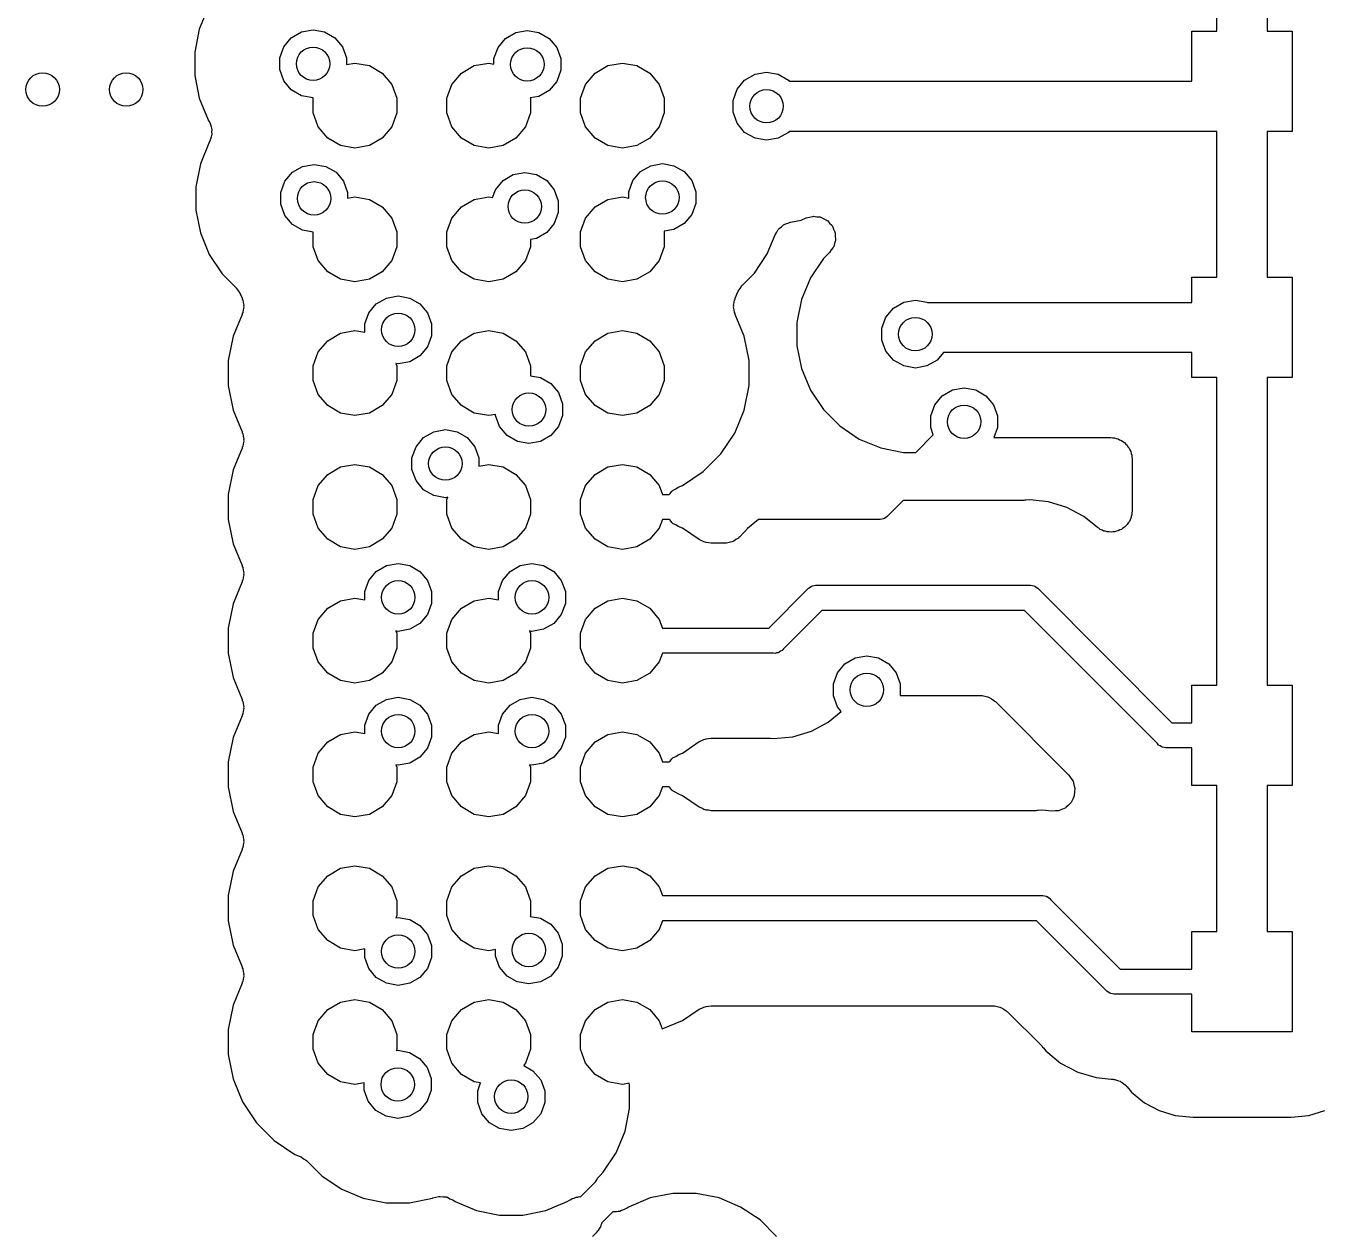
# Model space of a CAD drawing. Extents: x 552.7 to 632.3, y 410.9 to 459.8.
# Drawn here: x 572.91 to 580.66, y 426.18 to 433.4 of the extents above; entities that cross this region are included whole.
import ezdxf

# ---------------------------------------------------------------- set-up
doc = ezdxf.new("R2010")
doc.units = 0
doc.header["$MEASUREMENT"] = 0
doc.layers.add('BLACK', color=7, linetype='CONTINUOUS')

msp = doc.modelspace()

# ---------------------------------------------------------------- linework, layer by layer
at = {"layer": 'BLACK', "linetype": 'CONTINUOUS'}
for p, q in [((580.034, 433.37), (580.034, 433.989)), ((580.334, 433.989), (580.334, 433.37)), ((574.003, 433.515), (573.947, 433.381)), ((573.947, 433.381), (573.92, 433.244)), ((574.558, 433.365), (574.628, 433.377)), ((574.628, 433.377), (574.697, 433.365)), ((575.84, 433.361), (575.909, 433.373)), ((575.909, 433.373), (575.979, 433.361)), ((579.884, 433.07), (579.884, 433.37)), ((579.884, 433.37), (580.034, 433.37)), ((580.334, 433.37), (580.484, 433.37)), ((580.484, 433.37), (580.484, 432.77)), ((574.452, 433.276), (574.497, 433.33)), ((574.497, 433.33), (574.558, 433.365)), ((574.697, 433.365), (574.758, 433.33)), ((574.758, 433.33), (574.804, 433.276)), ((575.734, 433.271), (575.779, 433.325)), ((575.779, 433.325), (575.84, 433.361)), ((575.979, 433.361), (576.04, 433.325)), ((576.04, 433.325), (576.085, 433.271)), ((573.92, 433.244), (573.92, 433.104)), ((574.428, 433.209), (574.452, 433.276)), ((574.804, 433.276), (574.828, 433.209)), ((575.709, 433.205), (575.734, 433.271)), ((576.085, 433.271), (576.109, 433.205)), ((574.428, 433.139), (574.428, 433.209)), ((574.452, 433.073), (574.428, 433.139)), ((574.828, 433.209), (574.828, 433.169)), ((574.828, 433.169), (574.878, 433.178)), ((574.878, 433.178), (574.965, 433.163)), ((574.965, 433.163), (575.041, 433.118)), ((575.515, 433.118), (575.591, 433.163)), ((575.591, 433.163), (575.678, 433.178)), ((575.678, 433.178), (575.709, 433.172)), ((575.709, 433.172), (575.709, 433.205)), ((576.109, 433.135), (576.085, 433.068)), ((576.109, 433.205), (576.109, 433.135)), ((576.315, 433.118), (576.391, 433.163)), ((576.391, 433.163), (576.478, 433.178)), ((576.478, 433.178), (576.565, 433.163)), ((576.565, 433.163), (576.641, 433.118)), ((573.92, 433.104), (573.947, 432.968)), ((574.497, 433.019), (574.452, 433.073)), ((575.041, 433.118), (575.098, 433.051)), ((575.458, 433.051), (575.515, 433.118)), ((576.085, 433.068), (576.04, 433.014)), ((576.258, 433.051), (576.315, 433.118)), ((576.641, 433.118), (576.698, 433.051)), ((577.164, 433.022), (577.209, 433.076)), ((577.209, 433.076), (577.271, 433.111)), ((577.271, 433.111), (577.34, 433.123)), ((577.34, 433.123), (577.409, 433.111)), ((577.409, 433.111), (577.471, 433.076)), ((577.471, 433.076), (577.475, 433.07)), ((577.475, 433.07), (579.884, 433.07)), ((574.558, 432.983), (574.497, 433.019)), ((574.628, 432.971), (574.558, 432.983)), ((575.098, 433.051), (575.128, 432.968)), ((575.428, 432.968), (575.458, 433.051)), ((576.04, 433.014), (575.979, 432.979)), ((576.228, 432.968), (576.258, 433.051)), ((576.698, 433.051), (576.728, 432.968)), ((577.14, 432.955), (577.164, 433.022)), ((573.947, 432.968), (574, 432.839)), ((574.628, 432.968), (574.629, 432.971)), ((574.629, 432.971), (574.628, 432.971)), ((574.628, 432.88), (574.628, 432.968)), ((575.128, 432.968), (575.128, 432.88)), ((575.428, 432.88), (575.428, 432.968)), ((575.979, 432.979), (575.927, 432.97)), ((575.927, 432.97), (575.928, 432.968)), ((575.928, 432.968), (575.928, 432.88)), ((576.228, 432.88), (576.228, 432.968)), ((576.728, 432.968), (576.728, 432.88)), ((577.14, 432.885), (577.14, 432.955)), ((574, 432.839), (574.001, 432.837)), ((574.001, 432.837), (574.005, 432.83)), ((574.005, 432.83), (574.01, 432.823)), ((574.658, 432.797), (574.628, 432.88)), ((575.128, 432.88), (575.098, 432.797)), ((575.458, 432.797), (575.428, 432.88)), ((575.928, 432.88), (575.898, 432.797)), ((576.258, 432.797), (576.228, 432.88)), ((576.728, 432.88), (576.698, 432.797)), ((577.164, 432.818), (577.14, 432.885)), ((574.01, 432.823), (574.014, 432.81)), ((574.014, 432.81), (574.019, 432.797)), ((574.019, 432.797), (574.02, 432.789)), ((574.02, 432.789), (574.022, 432.781)), ((574.022, 432.753), (574.02, 432.745)), ((574.022, 432.781), (574.021, 432.767)), ((574.021, 432.767), (574.022, 432.753)), ((574.715, 432.73), (574.658, 432.797)), ((575.098, 432.797), (575.041, 432.73)), ((575.515, 432.73), (575.458, 432.797)), ((575.898, 432.797), (575.841, 432.73)), ((576.315, 432.73), (576.258, 432.797)), ((576.698, 432.797), (576.641, 432.73)), ((577.209, 432.764), (577.164, 432.818)), ((577.271, 432.729), (577.209, 432.764)), ((577.471, 432.764), (577.409, 432.729)), ((577.475, 432.77), (577.471, 432.764)), ((580.028, 432.77), (577.475, 432.77)), ((580.034, 432.769), (580.028, 432.77)), ((580.034, 431.897), (580.034, 432.769)), ((580.484, 432.77), (580.334, 432.77)), ((580.334, 432.77), (580.334, 431.897)), ((574.009, 432.71), (573.954, 432.575)), ((574.01, 432.711), (574.009, 432.71)), ((574.012, 432.716), (574.01, 432.713)), ((574.01, 432.713), (574.01, 432.711)), ((574.013, 432.722), (574.012, 432.716)), ((574.014, 432.724), (574.013, 432.722)), ((574.019, 432.737), (574.014, 432.724)), ((574.02, 432.745), (574.019, 432.737)), ((574.791, 432.685), (574.715, 432.73)), ((574.878, 432.67), (574.791, 432.685)), ((574.965, 432.685), (574.878, 432.67)), ((575.041, 432.73), (574.965, 432.685)), ((575.591, 432.685), (575.515, 432.73)), ((575.678, 432.67), (575.591, 432.685)), ((575.765, 432.685), (575.678, 432.67)), ((575.841, 432.73), (575.765, 432.685)), ((576.391, 432.685), (576.315, 432.73)), ((576.478, 432.67), (576.391, 432.685)), ((576.565, 432.685), (576.478, 432.67)), ((576.641, 432.73), (576.565, 432.685)), ((577.34, 432.717), (577.271, 432.729)), ((577.409, 432.729), (577.34, 432.717)), ((573.954, 432.575), (573.926, 432.439)), ((574.458, 432.471), (574.504, 432.525)), ((574.504, 432.525), (574.565, 432.56)), ((574.565, 432.56), (574.634, 432.572)), ((574.634, 432.572), (574.704, 432.56)), ((574.704, 432.56), (574.765, 432.525)), ((574.765, 432.525), (574.81, 432.471)), ((575.825, 432.511), (575.894, 432.523)), ((575.894, 432.523), (575.964, 432.511)), ((576.541, 432.475), (576.586, 432.529)), ((576.586, 432.529), (576.647, 432.564)), ((576.647, 432.564), (576.717, 432.577)), ((576.717, 432.577), (576.786, 432.564)), ((576.786, 432.564), (576.847, 432.529)), ((576.847, 432.529), (576.893, 432.475)), ((573.926, 432.439), (573.926, 432.299)), ((574.434, 432.404), (574.458, 432.471)), ((574.81, 432.471), (574.834, 432.404)), ((575.718, 432.421), (575.764, 432.475)), ((575.764, 432.475), (575.825, 432.511)), ((575.964, 432.511), (576.025, 432.475)), ((576.025, 432.475), (576.07, 432.421)), ((576.517, 432.409), (576.541, 432.475)), ((576.893, 432.475), (576.917, 432.409)), ((574.434, 432.334), (574.434, 432.404)), ((574.834, 432.404), (574.834, 432.37)), ((574.834, 432.37), (574.878, 432.378)), ((574.878, 432.378), (574.965, 432.363)), ((574.965, 432.363), (575.041, 432.318)), ((575.515, 432.318), (575.591, 432.363)), ((575.591, 432.363), (575.678, 432.378)), ((575.678, 432.378), (575.701, 432.374)), ((575.701, 432.374), (575.718, 432.421)), ((576.07, 432.421), (576.094, 432.355)), ((576.315, 432.318), (576.391, 432.363)), ((576.391, 432.363), (576.478, 432.378)), ((576.478, 432.378), (576.517, 432.371)), ((576.517, 432.371), (576.517, 432.409)), ((576.917, 432.409), (576.917, 432.338)), ((573.926, 432.299), (573.954, 432.162)), ((574.458, 432.267), (574.434, 432.334)), ((575.041, 432.318), (575.098, 432.251)), ((575.458, 432.251), (575.515, 432.318)), ((576.094, 432.285), (576.07, 432.218)), ((576.094, 432.355), (576.094, 432.285)), ((576.258, 432.251), (576.315, 432.318)), ((576.917, 432.338), (576.893, 432.272)), ((574.504, 432.213), (574.458, 432.267)), ((574.565, 432.178), (574.504, 432.213)), ((575.098, 432.251), (575.128, 432.168)), ((575.428, 432.168), (575.458, 432.251)), ((576.07, 432.218), (576.025, 432.164)), ((576.228, 432.168), (576.258, 432.251)), ((576.847, 432.218), (576.786, 432.183)), ((576.893, 432.272), (576.847, 432.218)), ((577.429, 432.199), (577.442, 432.211)), ((577.442, 432.211), (577.446, 432.212)), ((577.446, 432.212), (577.45, 432.215)), ((577.45, 432.215), (577.467, 432.22)), ((577.467, 432.22), (577.483, 432.227)), ((577.483, 432.227), (577.547, 432.239)), ((577.547, 432.239), (577.578, 432.252)), ((577.578, 432.252), (577.597, 432.256)), ((577.597, 432.256), (577.615, 432.261)), ((577.615, 432.261), (577.618, 432.261)), ((577.618, 432.261), (577.621, 432.262)), ((577.621, 432.262), (577.64, 432.259)), ((577.64, 432.259), (577.659, 432.258)), ((577.659, 432.258), (577.662, 432.256)), ((577.662, 432.256), (577.665, 432.256)), ((577.665, 432.256), (577.682, 432.247)), ((577.682, 432.247), (577.699, 432.239)), ((577.699, 432.239), (577.701, 432.237)), ((577.701, 432.237), (577.704, 432.236)), ((577.704, 432.236), (577.717, 432.221)), ((577.717, 432.221), (577.731, 432.208)), ((577.731, 432.208), (577.732, 432.205)), ((573.954, 432.162), (574.007, 432.034)), ((574.628, 432.167), (574.565, 432.178)), ((574.628, 432.08), (574.628, 432.167)), ((575.128, 432.168), (575.128, 432.08)), ((575.428, 432.08), (575.428, 432.168)), ((575.964, 432.129), (575.928, 432.123)), ((576.025, 432.164), (575.964, 432.129)), ((576.228, 432.08), (576.228, 432.168)), ((576.786, 432.183), (576.727, 432.172)), ((576.727, 432.172), (576.728, 432.168)), ((576.728, 432.168), (576.728, 432.08)), ((577.344, 432.038), (577.391, 432.151)), ((577.391, 432.151), (577.401, 432.166)), ((577.401, 432.166), (577.409, 432.182)), ((577.409, 432.182), (577.412, 432.184)), ((577.412, 432.184), (577.415, 432.188)), ((577.415, 432.188), (577.429, 432.199)), ((577.732, 432.205), (577.734, 432.203)), ((577.734, 432.203), (577.741, 432.185)), ((577.741, 432.185), (577.749, 432.168)), ((577.749, 432.168), (577.749, 432.165)), ((577.749, 432.165), (577.751, 432.162)), ((577.751, 432.162), (577.751, 432.143)), ((577.751, 432.143), (577.753, 432.124)), ((574.658, 431.997), (574.628, 432.08)), ((575.128, 432.08), (575.098, 431.997)), ((575.458, 431.997), (575.428, 432.08)), ((575.928, 432.08), (575.898, 431.997)), ((575.928, 432.123), (575.928, 432.08)), ((576.258, 431.997), (576.228, 432.08)), ((576.728, 432.08), (576.698, 431.997)), ((577.727, 432.061), (577.716, 432.045)), ((577.739, 432.076), (577.727, 432.061)), ((577.74, 432.079), (577.739, 432.076)), ((577.742, 432.081), (577.74, 432.079)), ((577.747, 432.1), (577.742, 432.081)), ((577.752, 432.118), (577.747, 432.1)), ((577.753, 432.124), (577.752, 432.121)), ((577.752, 432.121), (577.752, 432.118)), ((574.007, 432.034), (574.084, 431.918)), ((574.715, 431.93), (574.658, 431.997)), ((575.098, 431.997), (575.041, 431.93)), ((575.515, 431.93), (575.458, 431.997)), ((575.898, 431.997), (575.841, 431.93)), ((576.315, 431.93), (576.258, 431.997)), ((576.698, 431.997), (576.641, 431.93)), ((577.267, 431.922), (577.344, 432.038)), ((577.68, 432.009), (577.603, 431.893)), ((577.716, 432.045), (577.68, 432.009)), ((574.084, 431.918), (574.167, 431.835)), ((574.791, 431.885), (574.715, 431.93)), ((575.041, 431.93), (574.965, 431.885)), ((575.591, 431.885), (575.515, 431.93)), ((575.841, 431.93), (575.765, 431.885)), ((576.391, 431.885), (576.315, 431.93)), ((576.641, 431.93), (576.565, 431.885)), ((577.196, 431.851), (577.267, 431.922)), ((579.884, 431.747), (579.884, 431.897)), ((579.884, 431.897), (580.034, 431.897)), ((580.334, 431.897), (580.484, 431.897)), ((580.484, 431.897), (580.484, 431.297)), ((574.167, 431.835), (574.168, 431.833)), ((574.168, 431.833), (574.17, 431.831)), ((574.17, 431.831), (574.181, 431.815)), ((574.878, 431.87), (574.791, 431.885)), ((574.965, 431.885), (574.878, 431.87)), ((575.678, 431.87), (575.591, 431.885)), ((575.765, 431.885), (575.678, 431.87)), ((576.478, 431.87), (576.391, 431.885)), ((576.565, 431.885), (576.478, 431.87)), ((577.171, 431.815), (577.182, 431.831)), ((577.182, 431.831), (577.192, 431.847)), ((577.192, 431.847), (577.194, 431.849)), ((577.194, 431.849), (577.196, 431.851)), ((577.603, 431.893), (577.549, 431.764)), ((574.181, 431.815), (574.192, 431.799)), ((574.192, 431.799), (574.193, 431.797)), ((574.193, 431.797), (574.194, 431.794)), ((574.194, 431.794), (574.203, 431.773)), ((574.203, 431.773), (574.204, 431.767)), ((574.204, 431.767), (574.207, 431.762)), ((574.207, 431.762), (574.209, 431.746)), ((574.209, 431.746), (574.213, 431.73)), ((575.006, 431.738), (575.067, 431.773)), ((575.067, 431.773), (575.137, 431.786)), ((575.137, 431.786), (575.206, 431.773)), ((575.206, 431.773), (575.267, 431.738)), ((577.143, 431.73), (577.147, 431.746)), ((577.147, 431.746), (577.149, 431.762)), ((577.149, 431.762), (577.152, 431.767)), ((577.152, 431.767), (577.153, 431.773)), ((577.153, 431.773), (577.169, 431.81)), ((577.169, 431.81), (577.17, 431.813)), ((577.17, 431.813), (577.171, 431.815)), ((577.549, 431.764), (577.522, 431.627)), ((578.099, 431.713), (578.161, 431.748)), ((578.161, 431.748), (578.23, 431.761)), ((578.23, 431.761), (578.299, 431.748)), ((578.299, 431.748), (578.302, 431.747)), ((578.302, 431.747), (579.884, 431.747)), ((574.203, 431.675), (574.149, 431.545)), ((574.204, 431.681), (574.203, 431.675)), ((574.207, 431.686), (574.204, 431.681)), ((574.209, 431.702), (574.207, 431.686)), ((574.213, 431.718), (574.209, 431.702)), ((574.213, 431.73), (574.212, 431.724)), ((574.212, 431.724), (574.213, 431.718)), ((574.937, 431.618), (574.961, 431.684)), ((574.961, 431.684), (575.006, 431.738)), ((575.267, 431.738), (575.312, 431.684)), ((575.312, 431.684), (575.337, 431.618)), ((577.144, 431.724), (577.143, 431.73)), ((577.143, 431.718), (577.144, 431.724)), ((577.147, 431.702), (577.143, 431.718)), ((577.149, 431.686), (577.147, 431.702)), ((577.152, 431.681), (577.149, 431.686)), ((577.153, 431.675), (577.152, 431.681)), ((577.207, 431.545), (577.153, 431.675)), ((578.054, 431.659), (578.099, 431.713)), ((574.937, 431.568), (574.937, 431.618)), ((575.337, 431.618), (575.337, 431.547)), ((577.522, 431.627), (577.522, 431.488)), ((578.03, 431.593), (578.054, 431.659)), ((578.03, 431.522), (578.03, 431.593)), ((574.149, 431.545), (574.12, 431.399)), ((574.658, 431.451), (574.715, 431.518)), ((574.715, 431.518), (574.791, 431.563)), ((574.791, 431.563), (574.878, 431.578)), ((574.878, 431.578), (574.937, 431.568)), ((575.337, 431.547), (575.312, 431.481)), ((575.458, 431.451), (575.515, 431.518)), ((575.515, 431.518), (575.591, 431.563)), ((575.591, 431.563), (575.678, 431.578)), ((575.678, 431.578), (575.765, 431.563)), ((575.765, 431.563), (575.841, 431.518)), ((575.841, 431.518), (575.898, 431.451)), ((576.258, 431.451), (576.315, 431.518)), ((576.315, 431.518), (576.391, 431.563)), ((576.391, 431.563), (576.478, 431.578)), ((576.478, 431.578), (576.565, 431.563)), ((576.565, 431.563), (576.641, 431.518)), ((576.641, 431.518), (576.698, 431.451)), ((577.236, 431.399), (577.207, 431.545)), ((578.054, 431.456), (578.03, 431.522)), ((574.628, 431.368), (574.658, 431.451)), ((575.312, 431.481), (575.267, 431.427)), ((575.428, 431.368), (575.458, 431.451)), ((575.898, 431.451), (575.928, 431.368)), ((576.228, 431.368), (576.258, 431.451)), ((576.698, 431.451), (576.728, 431.368)), ((577.522, 431.488), (577.549, 431.351)), ((578.099, 431.402), (578.054, 431.456)), ((578.398, 431.447), (578.361, 431.402)), ((579.884, 431.447), (578.398, 431.447)), ((579.884, 431.297), (579.884, 431.447)), ((574.12, 431.399), (574.12, 431.249)), ((574.628, 431.28), (574.628, 431.368)), ((575.137, 431.379), (575.123, 431.382)), ((575.123, 431.382), (575.128, 431.368)), ((575.128, 431.368), (575.128, 431.28)), ((575.206, 431.392), (575.137, 431.379)), ((575.267, 431.427), (575.206, 431.392)), ((575.428, 431.28), (575.428, 431.368)), ((575.928, 431.368), (575.928, 431.307)), ((576.228, 431.28), (576.228, 431.368)), ((576.728, 431.368), (576.728, 431.28)), ((577.236, 431.249), (577.236, 431.399)), ((578.161, 431.367), (578.099, 431.402)), ((578.23, 431.354), (578.161, 431.367)), ((578.299, 431.367), (578.23, 431.354)), ((578.361, 431.402), (578.299, 431.367)), ((574.658, 431.197), (574.628, 431.28)), ((575.128, 431.28), (575.098, 431.197)), ((575.458, 431.197), (575.428, 431.28)), ((575.928, 431.307), (575.988, 431.297)), ((575.988, 431.297), (576.05, 431.262)), ((576.258, 431.197), (576.228, 431.28)), ((576.728, 431.28), (576.698, 431.197)), ((577.549, 431.351), (577.603, 431.222)), ((580.034, 431.297), (579.884, 431.297)), ((580.034, 429.458), (580.034, 431.297)), ((580.484, 431.297), (580.334, 431.297)), ((580.334, 431.297), (580.334, 429.458)), ((574.12, 431.249), (574.149, 431.103)), ((576.05, 431.262), (576.095, 431.208)), ((576.095, 431.208), (576.119, 431.141)), ((577.207, 431.103), (577.236, 431.249)), ((577.603, 431.222), (577.68, 431.106)), ((578.391, 431.189), (578.452, 431.224)), ((578.452, 431.224), (578.522, 431.236)), ((578.522, 431.236), (578.591, 431.224)), ((578.591, 431.224), (578.652, 431.189)), ((574.715, 431.13), (574.658, 431.197)), ((574.791, 431.085), (574.715, 431.13)), ((575.041, 431.13), (574.965, 431.085)), ((575.098, 431.197), (575.041, 431.13)), ((575.515, 431.13), (575.458, 431.197)), ((575.591, 431.085), (575.515, 431.13)), ((576.119, 431.141), (576.119, 431.071)), ((576.315, 431.13), (576.258, 431.197)), ((576.391, 431.085), (576.315, 431.13)), ((576.641, 431.13), (576.565, 431.085)), ((576.698, 431.197), (576.641, 431.13)), ((578.322, 431.068), (578.346, 431.135)), ((578.346, 431.135), (578.391, 431.189)), ((578.652, 431.189), (578.698, 431.135)), ((578.698, 431.135), (578.722, 431.068)), ((574.149, 431.103), (574.203, 430.973)), ((574.878, 431.07), (574.791, 431.085)), ((574.965, 431.085), (574.878, 431.07)), ((575.678, 431.07), (575.591, 431.085)), ((575.719, 431.077), (575.678, 431.07)), ((575.719, 431.071), (575.719, 431.077)), ((575.743, 431.004), (575.719, 431.071)), ((576.119, 431.071), (576.095, 431.004)), ((576.478, 431.07), (576.391, 431.085)), ((576.565, 431.085), (576.478, 431.07)), ((577.15, 430.965), (577.207, 431.103)), ((577.68, 431.106), (577.779, 431.008)), ((578.322, 430.998), (578.322, 431.068)), ((578.722, 431.068), (578.722, 430.998)), ((574.203, 430.973), (574.204, 430.967)), ((574.204, 430.967), (574.207, 430.962)), ((575.289, 430.938), (575.35, 430.973)), ((575.35, 430.973), (575.419, 430.986)), ((575.419, 430.986), (575.489, 430.973)), ((575.489, 430.973), (575.55, 430.938)), ((575.788, 430.95), (575.743, 431.004)), ((576.095, 431.004), (576.05, 430.95)), ((577.779, 431.008), (577.895, 430.93)), ((578.337, 430.955), (578.322, 430.998)), ((578.722, 430.998), (578.7, 430.939)), ((574.207, 430.962), (574.209, 430.946)), ((574.209, 430.902), (574.207, 430.886)), ((574.209, 430.946), (574.213, 430.93)), ((574.213, 430.918), (574.209, 430.902)), ((574.213, 430.93), (574.212, 430.924)), ((574.212, 430.924), (574.213, 430.918)), ((575.244, 430.884), (575.289, 430.938)), ((575.55, 430.938), (575.595, 430.884)), ((575.85, 430.915), (575.788, 430.95)), ((575.919, 430.903), (575.85, 430.915)), ((575.988, 430.915), (575.919, 430.903)), ((576.05, 430.95), (575.988, 430.915)), ((577.067, 430.841), (577.15, 430.965)), ((577.895, 430.93), (578.023, 430.877)), ((578.232, 430.849), (578.337, 430.955)), ((578.7, 430.939), (579.399, 430.939)), ((579.399, 430.939), (579.41, 430.937)), ((579.41, 430.937), (579.421, 430.937)), ((579.421, 430.937), (579.432, 430.933)), ((579.432, 430.933), (579.443, 430.931)), ((579.443, 430.931), (579.452, 430.926)), ((579.452, 430.926), (579.463, 430.922)), ((579.463, 430.922), (579.471, 430.915)), ((579.471, 430.915), (579.481, 430.909)), ((579.481, 430.909), (579.488, 430.901)), ((579.488, 430.901), (579.497, 430.893)), ((579.497, 430.893), (579.502, 430.884)), ((574.203, 430.875), (574.149, 430.745)), ((574.204, 430.881), (574.203, 430.875)), ((574.207, 430.886), (574.204, 430.881)), ((575.219, 430.818), (575.244, 430.884)), ((575.219, 430.747), (575.219, 430.818)), ((575.595, 430.884), (575.619, 430.818)), ((575.619, 430.818), (575.619, 430.768)), ((576.961, 430.735), (577.067, 430.841)), ((578.023, 430.877), (578.16, 430.849)), ((578.16, 430.849), (578.232, 430.849)), ((579.502, 430.884), (579.509, 430.875)), ((579.509, 430.875), (579.513, 430.865)), ((579.513, 430.865), (579.519, 430.855)), ((579.519, 430.855), (579.521, 430.844)), ((579.521, 430.844), (579.525, 430.834)), ((579.525, 430.834), (579.525, 430.823)), ((579.525, 430.823), (579.526, 430.812)), ((579.526, 430.812), (579.526, 430.499)), ((574.149, 430.745), (574.12, 430.599)), ((574.715, 430.718), (574.791, 430.763)), ((574.791, 430.763), (574.878, 430.778)), ((574.878, 430.778), (574.965, 430.763)), ((574.965, 430.763), (575.041, 430.718)), ((575.244, 430.681), (575.219, 430.747)), ((575.619, 430.768), (575.678, 430.778)), ((575.678, 430.778), (575.765, 430.763)), ((575.765, 430.763), (575.841, 430.718)), ((576.315, 430.718), (576.391, 430.763)), ((576.391, 430.763), (576.478, 430.778)), ((576.478, 430.778), (576.565, 430.763)), ((576.565, 430.763), (576.641, 430.718)), ((576.837, 430.652), (576.961, 430.735)), ((574.658, 430.651), (574.715, 430.718)), ((575.041, 430.718), (575.098, 430.651)), ((575.289, 430.627), (575.244, 430.681)), ((575.841, 430.718), (575.898, 430.651)), ((576.258, 430.651), (576.315, 430.718)), ((576.641, 430.718), (576.698, 430.651)), ((574.12, 430.599), (574.12, 430.449)), ((574.628, 430.568), (574.658, 430.651)), ((575.098, 430.651), (575.128, 430.568)), ((575.35, 430.592), (575.289, 430.627)), ((575.419, 430.579), (575.35, 430.592)), ((575.433, 430.582), (575.419, 430.579)), ((575.428, 430.568), (575.433, 430.582)), ((575.898, 430.651), (575.928, 430.568)), ((576.228, 430.568), (576.258, 430.651)), ((576.698, 430.651), (576.717, 430.599)), ((576.717, 430.599), (576.758, 430.599)), ((576.758, 430.599), (576.763, 430.604)), ((576.763, 430.604), (576.773, 430.618)), ((576.773, 430.618), (576.778, 430.621)), ((576.778, 430.621), (576.782, 430.625)), ((576.782, 430.625), (576.797, 430.632)), ((576.797, 430.632), (576.811, 430.641)), ((576.811, 430.641), (576.837, 430.652)), ((574.628, 430.48), (574.628, 430.568)), ((575.128, 430.568), (575.128, 430.48)), ((575.428, 430.48), (575.428, 430.568)), ((575.928, 430.568), (575.928, 430.48)), ((576.228, 430.48), (576.228, 430.568)), ((578.158, 430.563), (578.068, 430.473)), ((578.878, 430.563), (578.158, 430.563)), ((578.884, 430.564), (578.878, 430.563)), ((578.89, 430.564), (578.884, 430.564)), ((578.913, 430.566), (578.89, 430.564)), ((578.935, 430.564), (578.913, 430.566)), ((579.027, 430.555), (578.935, 430.564)), ((578.935, 430.564), (578.935, 430.564)), ((579.137, 430.521), (579.027, 430.555)), ((579.238, 430.467), (579.137, 430.521)), ((574.12, 430.449), (574.149, 430.303)), ((574.658, 430.397), (574.628, 430.48)), ((575.128, 430.48), (575.098, 430.397)), ((575.458, 430.397), (575.428, 430.48)), ((575.928, 430.48), (575.898, 430.397)), ((576.258, 430.397), (576.228, 430.48)), ((576.717, 430.449), (576.698, 430.397)), ((576.758, 430.449), (576.717, 430.449)), ((576.763, 430.444), (576.758, 430.449)), ((576.773, 430.43), (576.763, 430.444)), ((576.778, 430.427), (576.773, 430.43)), ((576.782, 430.423), (576.778, 430.427)), ((577.292, 430.449), (577.226, 430.394)), ((578.009, 430.449), (577.292, 430.449)), ((578.019, 430.448), (578.009, 430.449)), ((578.029, 430.451), (578.019, 430.448)), ((578.039, 430.452), (578.029, 430.451)), ((578.041, 430.454), (578.039, 430.452)), ((578.045, 430.455), (578.041, 430.454)), ((578.053, 430.461), (578.045, 430.455)), ((578.061, 430.466), (578.053, 430.461)), ((578.068, 430.473), (578.061, 430.466)), ((579.319, 430.401), (579.238, 430.467)), ((579.503, 430.428), (579.497, 430.418)), ((579.51, 430.437), (579.503, 430.428)), ((579.514, 430.447), (579.51, 430.437)), ((579.519, 430.456), (579.514, 430.447)), ((579.521, 430.467), (579.519, 430.456)), ((579.525, 430.478), (579.521, 430.467)), ((579.526, 430.499), (579.525, 430.489)), ((579.525, 430.489), (579.525, 430.478)), ((574.715, 430.33), (574.658, 430.397)), ((575.098, 430.397), (575.041, 430.33)), ((575.515, 430.33), (575.458, 430.397)), ((575.898, 430.397), (575.841, 430.33)), ((576.315, 430.33), (576.258, 430.397)), ((576.698, 430.397), (576.641, 430.33)), ((576.797, 430.416), (576.782, 430.423)), ((576.811, 430.407), (576.797, 430.416)), ((576.837, 430.396), (576.811, 430.407)), ((576.938, 430.328), (576.837, 430.396)), ((577.203, 430.368), (577.18, 430.344)), ((577.207, 430.373), (577.203, 430.368)), ((577.211, 430.377), (577.207, 430.373)), ((577.226, 430.394), (577.211, 430.377)), ((579.328, 430.396), (579.319, 430.401)), ((579.336, 430.389), (579.328, 430.396)), ((579.347, 430.385), (579.336, 430.389)), ((579.357, 430.379), (579.347, 430.385)), ((579.368, 430.378), (579.357, 430.379)), ((579.377, 430.374), (579.368, 430.378)), ((579.389, 430.374), (579.377, 430.374)), ((579.401, 430.372), (579.389, 430.374)), ((579.411, 430.374), (579.401, 430.372)), ((579.421, 430.374), (579.411, 430.374)), ((579.433, 430.378), (579.421, 430.374)), ((579.444, 430.38), (579.433, 430.378)), ((579.453, 430.386), (579.444, 430.38)), ((579.463, 430.389), (579.453, 430.386)), ((579.472, 430.397), (579.463, 430.389)), ((579.482, 430.403), (579.472, 430.397)), ((579.489, 430.411), (579.482, 430.403)), ((579.497, 430.418), (579.489, 430.411)), ((574.149, 430.303), (574.203, 430.173)), ((574.791, 430.285), (574.715, 430.33)), ((574.878, 430.27), (574.791, 430.285)), ((574.965, 430.285), (574.878, 430.27)), ((575.041, 430.33), (574.965, 430.285)), ((575.591, 430.285), (575.515, 430.33)), ((575.678, 430.27), (575.591, 430.285)), ((575.765, 430.285), (575.678, 430.27)), ((575.841, 430.33), (575.765, 430.285)), ((576.391, 430.285), (576.315, 430.33)), ((576.478, 430.27), (576.391, 430.285)), ((576.565, 430.285), (576.478, 430.27)), ((576.641, 430.33), (576.565, 430.285)), ((576.952, 430.322), (576.938, 430.328)), ((576.965, 430.315), (576.952, 430.322)), ((576.972, 430.313), (576.965, 430.315)), ((576.978, 430.311), (576.972, 430.313)), ((576.993, 430.31), (576.978, 430.311)), ((577.008, 430.307), (576.993, 430.31)), ((577.09, 430.307), (577.008, 430.307)), ((577.095, 430.308), (577.09, 430.307)), ((577.101, 430.307), (577.095, 430.308)), ((577.117, 430.312), (577.101, 430.307)), ((577.133, 430.315), (577.117, 430.312)), ((577.138, 430.317), (577.133, 430.315)), ((577.144, 430.319), (577.138, 430.317)), ((577.157, 430.328), (577.144, 430.319)), ((577.172, 430.337), (577.157, 430.328)), ((577.175, 430.341), (577.172, 430.337)), ((577.18, 430.344), (577.175, 430.341)), ((574.203, 430.173), (574.204, 430.167)), ((574.204, 430.167), (574.207, 430.162)), ((574.207, 430.162), (574.209, 430.146)), ((574.209, 430.146), (574.213, 430.13)), ((574.213, 430.118), (574.209, 430.102)), ((574.213, 430.13), (574.212, 430.124)), ((574.212, 430.124), (574.213, 430.118)), ((574.961, 430.084), (575.006, 430.138)), ((575.006, 430.138), (575.067, 430.173)), ((575.067, 430.173), (575.137, 430.186)), ((575.137, 430.186), (575.206, 430.173)), ((575.206, 430.173), (575.267, 430.138)), ((575.267, 430.138), (575.312, 430.084)), ((575.761, 430.084), (575.806, 430.138)), ((575.806, 430.138), (575.867, 430.173)), ((575.867, 430.173), (575.937, 430.186)), ((575.937, 430.186), (576.006, 430.173)), ((576.006, 430.173), (576.067, 430.138)), ((576.067, 430.138), (576.112, 430.084)), ((574.203, 430.075), (574.149, 429.945)), ((574.204, 430.081), (574.203, 430.075)), ((574.207, 430.086), (574.204, 430.081)), ((574.209, 430.102), (574.207, 430.086)), ((574.937, 430.018), (574.961, 430.084)), ((575.312, 430.084), (575.337, 430.018)), ((575.737, 430.018), (575.761, 430.084)), ((576.112, 430.084), (576.137, 430.018)), ((577.585, 430.031), (577.591, 430.038)), ((577.591, 430.038), (577.6, 430.043)), ((577.6, 430.043), (577.608, 430.049)), ((577.608, 430.049), (577.611, 430.05)), ((577.611, 430.05), (577.614, 430.052)), ((577.614, 430.052), (577.624, 430.053)), ((577.624, 430.053), (577.633, 430.056)), ((577.633, 430.056), (577.643, 430.055)), ((577.643, 430.055), (578.91, 430.055)), ((578.91, 430.055), (578.919, 430.056)), ((578.919, 430.056), (578.929, 430.053)), ((578.929, 430.053), (578.939, 430.052)), ((578.939, 430.052), (578.942, 430.05)), ((578.942, 430.05), (578.945, 430.049)), ((578.945, 430.049), (578.953, 430.043)), ((578.953, 430.043), (578.962, 430.038)), ((578.962, 430.038), (578.968, 430.031)), ((574.715, 429.918), (574.791, 429.963)), ((574.791, 429.963), (574.878, 429.978)), ((574.878, 429.978), (574.937, 429.968)), ((574.937, 429.968), (574.937, 430.018)), ((575.337, 430.018), (575.337, 429.947)), ((575.515, 429.918), (575.591, 429.963)), ((575.591, 429.963), (575.678, 429.978)), ((575.678, 429.978), (575.737, 429.968)), ((575.737, 429.968), (575.737, 430.018)), ((576.137, 430.018), (576.137, 429.947)), ((576.315, 429.918), (576.391, 429.963)), ((576.391, 429.963), (576.478, 429.978)), ((576.478, 429.978), (576.565, 429.963)), ((576.565, 429.963), (576.641, 429.918)), ((577.353, 429.799), (577.585, 430.031)), ((578.968, 430.031), (579.765, 429.233)), ((574.149, 429.945), (574.12, 429.799)), ((574.658, 429.851), (574.715, 429.918)), ((575.337, 429.947), (575.312, 429.881)), ((575.458, 429.851), (575.515, 429.918)), ((576.137, 429.947), (576.112, 429.881)), ((576.258, 429.851), (576.315, 429.918)), ((576.641, 429.918), (576.698, 429.851)), ((577.671, 429.905), (577.439, 429.673)), ((578.882, 429.905), (577.671, 429.905)), ((579.679, 429.108), (578.882, 429.905)), ((574.628, 429.768), (574.658, 429.851)), ((575.267, 429.827), (575.206, 429.792)), ((575.312, 429.881), (575.267, 429.827)), ((575.428, 429.768), (575.458, 429.851)), ((576.067, 429.827), (576.006, 429.792)), ((576.112, 429.881), (576.067, 429.827)), ((576.228, 429.768), (576.258, 429.851)), ((576.698, 429.851), (576.717, 429.799)), ((574.12, 429.799), (574.12, 429.649)), ((574.628, 429.68), (574.628, 429.768)), ((575.137, 429.779), (575.123, 429.782)), ((575.123, 429.782), (575.128, 429.768)), ((575.128, 429.768), (575.128, 429.68)), ((575.206, 429.792), (575.137, 429.779)), ((575.428, 429.68), (575.428, 429.768)), ((575.937, 429.779), (575.923, 429.782)), ((575.923, 429.782), (575.928, 429.768)), ((575.928, 429.768), (575.928, 429.68)), ((576.006, 429.792), (575.937, 429.779)), ((576.228, 429.68), (576.228, 429.768)), ((576.717, 429.799), (577.353, 429.799)), ((574.12, 429.649), (574.149, 429.503)), ((574.658, 429.597), (574.628, 429.68)), ((575.128, 429.68), (575.098, 429.597)), ((575.458, 429.597), (575.428, 429.68)), ((575.928, 429.68), (575.898, 429.597)), ((576.258, 429.597), (576.228, 429.68)), ((576.717, 429.649), (576.698, 429.597)), ((577.381, 429.649), (576.717, 429.649)), ((577.391, 429.648), (577.381, 429.649)), ((577.4, 429.651), (577.391, 429.648)), ((577.41, 429.652), (577.4, 429.651)), ((577.413, 429.654), (577.41, 429.652)), ((577.416, 429.655), (577.413, 429.654)), ((577.424, 429.661), (577.416, 429.655)), ((577.433, 429.666), (577.424, 429.661)), ((577.439, 429.673), (577.433, 429.666)), ((574.715, 429.53), (574.658, 429.597)), ((575.098, 429.597), (575.041, 429.53)), ((575.515, 429.53), (575.458, 429.597)), ((575.898, 429.597), (575.841, 429.53)), ((576.315, 429.53), (576.258, 429.597)), ((576.698, 429.597), (576.641, 429.53)), ((577.764, 429.532), (577.809, 429.586)), ((577.809, 429.586), (577.871, 429.621)), ((577.871, 429.621), (577.94, 429.633)), ((577.94, 429.633), (578.009, 429.621)), ((578.009, 429.621), (578.071, 429.586)), ((578.071, 429.586), (578.116, 429.532)), ((574.149, 429.503), (574.203, 429.373)), ((574.791, 429.485), (574.715, 429.53)), ((575.041, 429.53), (574.965, 429.485)), ((575.591, 429.485), (575.515, 429.53)), ((575.841, 429.53), (575.765, 429.485)), ((576.391, 429.485), (576.315, 429.53)), ((576.641, 429.53), (576.565, 429.485)), ((577.74, 429.465), (577.764, 429.532)), ((578.116, 429.532), (578.14, 429.465)), ((574.878, 429.47), (574.791, 429.485)), ((574.965, 429.485), (574.878, 429.47)), ((575.678, 429.47), (575.591, 429.485)), ((575.765, 429.485), (575.678, 429.47)), ((576.478, 429.47), (576.391, 429.485)), ((576.565, 429.485), (576.478, 429.47)), ((577.74, 429.395), (577.74, 429.465)), ((578.14, 429.465), (578.14, 429.397)), ((579.884, 429.233), (579.884, 429.458)), ((579.884, 429.458), (580.034, 429.458)), ((580.334, 429.458), (580.484, 429.458)), ((580.484, 429.458), (580.484, 428.858)), ((574.203, 429.373), (574.204, 429.367)), ((574.204, 429.367), (574.207, 429.362)), ((574.207, 429.362), (574.209, 429.346)), ((574.209, 429.346), (574.213, 429.33)), ((575.006, 429.338), (575.067, 429.373)), ((575.067, 429.373), (575.137, 429.386)), ((575.137, 429.386), (575.206, 429.373)), ((575.206, 429.373), (575.267, 429.338)), ((575.806, 429.338), (575.867, 429.373)), ((575.867, 429.373), (575.937, 429.386)), ((575.937, 429.386), (576.006, 429.373)), ((576.006, 429.373), (576.067, 429.338)), ((577.764, 429.328), (577.74, 429.395)), ((578.14, 429.397), (578.619, 429.397)), ((578.619, 429.397), (578.624, 429.396)), ((578.624, 429.396), (578.63, 429.397)), ((578.63, 429.397), (578.646, 429.392)), ((578.646, 429.392), (578.662, 429.389)), ((578.662, 429.389), (578.667, 429.387)), ((578.667, 429.387), (578.672, 429.385)), ((578.672, 429.385), (578.686, 429.376)), ((578.686, 429.376), (578.7, 429.367)), ((578.7, 429.367), (578.704, 429.363)), ((578.704, 429.363), (578.709, 429.36)), ((578.709, 429.36), (579.148, 428.92)), ((574.203, 429.275), (574.149, 429.145)), ((574.204, 429.281), (574.203, 429.275)), ((574.207, 429.286), (574.204, 429.281)), ((574.209, 429.302), (574.207, 429.286)), ((574.213, 429.318), (574.209, 429.302)), ((574.213, 429.33), (574.212, 429.324)), ((574.212, 429.324), (574.213, 429.318)), ((574.937, 429.218), (574.961, 429.284)), ((574.961, 429.284), (575.006, 429.338)), ((575.267, 429.338), (575.312, 429.284)), ((575.312, 429.284), (575.337, 429.218)), ((575.737, 429.218), (575.761, 429.284)), ((575.761, 429.284), (575.806, 429.338)), ((576.067, 429.338), (576.112, 429.284)), ((576.112, 429.284), (576.137, 429.218)), ((577.709, 429.237), (577.787, 429.301)), ((577.787, 429.301), (577.764, 429.328)), ((574.937, 429.168), (574.937, 429.218)), ((575.337, 429.218), (575.337, 429.147)), ((575.737, 429.168), (575.737, 429.218)), ((576.137, 429.218), (576.137, 429.147)), ((577.608, 429.183), (577.709, 429.237)), ((579.765, 429.233), (579.884, 429.233)), ((574.149, 429.145), (574.12, 428.999)), ((574.658, 429.051), (574.715, 429.118)), ((574.715, 429.118), (574.791, 429.163)), ((574.791, 429.163), (574.878, 429.178)), ((574.878, 429.178), (574.937, 429.168)), ((575.337, 429.147), (575.312, 429.081)), ((575.458, 429.051), (575.515, 429.118)), ((575.515, 429.118), (575.591, 429.163)), ((575.591, 429.163), (575.678, 429.178)), ((575.678, 429.178), (575.737, 429.168)), ((576.137, 429.147), (576.112, 429.081)), ((576.258, 429.051), (576.315, 429.118)), ((576.315, 429.118), (576.391, 429.163)), ((576.391, 429.163), (576.478, 429.178)), ((576.478, 429.178), (576.565, 429.163)), ((576.565, 429.163), (576.641, 429.118)), ((576.641, 429.118), (576.698, 429.051)), ((576.837, 429.052), (576.938, 429.12)), ((576.938, 429.12), (576.952, 429.126)), ((576.952, 429.126), (576.965, 429.133)), ((576.965, 429.133), (576.972, 429.135)), ((576.972, 429.135), (576.978, 429.137)), ((576.978, 429.137), (576.993, 429.138)), ((576.993, 429.138), (577.008, 429.141)), ((577.008, 429.141), (577.349, 429.141)), ((577.349, 429.141), (577.355, 429.14)), ((577.355, 429.14), (577.362, 429.14)), ((577.362, 429.14), (577.384, 429.138)), ((577.384, 429.138), (577.406, 429.14)), ((577.406, 429.14), (577.498, 429.149)), ((577.406, 429.14), (577.406, 429.14)), ((577.498, 429.149), (577.608, 429.183)), ((579.685, 429.1), (579.679, 429.108)), ((574.628, 428.968), (574.658, 429.051)), ((575.312, 429.081), (575.267, 429.027)), ((575.428, 428.968), (575.458, 429.051)), ((576.112, 429.081), (576.067, 429.027)), ((576.228, 428.968), (576.258, 429.051)), ((576.698, 429.051), (576.717, 428.999)), ((576.782, 429.025), (576.797, 429.032)), ((576.797, 429.032), (576.811, 429.041)), ((576.811, 429.041), (576.837, 429.052)), ((579.694, 429.095), (579.685, 429.1)), ((579.702, 429.089), (579.694, 429.095)), ((579.705, 429.089), (579.702, 429.089)), ((579.708, 429.087), (579.705, 429.089)), ((579.718, 429.085), (579.708, 429.087)), ((579.728, 429.083), (579.718, 429.085)), ((579.738, 429.083), (579.728, 429.083)), ((579.884, 429.083), (579.738, 429.083)), ((579.884, 428.858), (579.884, 429.083)), ((574.12, 428.999), (574.12, 428.849)), ((574.628, 428.88), (574.628, 428.968)), ((575.137, 428.979), (575.123, 428.982)), ((575.123, 428.982), (575.128, 428.968)), ((575.128, 428.968), (575.128, 428.88)), ((575.206, 428.992), (575.137, 428.979)), ((575.267, 429.027), (575.206, 428.992)), ((575.428, 428.88), (575.428, 428.968)), ((575.937, 428.979), (575.923, 428.982)), ((575.923, 428.982), (575.928, 428.968)), ((575.928, 428.968), (575.928, 428.88)), ((576.006, 428.992), (575.937, 428.979)), ((576.067, 429.027), (576.006, 428.992)), ((576.228, 428.88), (576.228, 428.968)), ((576.717, 428.999), (576.758, 428.999)), ((576.758, 428.999), (576.763, 429.004)), ((576.763, 429.004), (576.773, 429.018)), ((576.773, 429.018), (576.778, 429.021)), ((576.778, 429.021), (576.782, 429.025)), ((574.658, 428.797), (574.628, 428.88)), ((575.128, 428.88), (575.098, 428.797)), ((575.458, 428.797), (575.428, 428.88)), ((575.928, 428.88), (575.898, 428.797)), ((576.258, 428.797), (576.228, 428.88)), ((579.148, 428.92), (579.149, 428.92)), ((579.149, 428.92), (579.149, 428.919)), ((579.149, 428.919), (579.161, 428.901)), ((579.161, 428.901), (579.174, 428.884)), ((579.174, 428.884), (579.174, 428.883)), ((579.174, 428.883), (579.174, 428.883)), ((579.174, 428.883), (579.179, 428.862)), ((574.12, 428.849), (574.149, 428.703)), ((574.715, 428.73), (574.658, 428.797)), ((575.098, 428.797), (575.041, 428.73)), ((575.515, 428.73), (575.458, 428.797)), ((575.898, 428.797), (575.841, 428.73)), ((576.315, 428.73), (576.258, 428.797)), ((576.698, 428.797), (576.641, 428.73)), ((576.717, 428.849), (576.698, 428.797)), ((576.758, 428.849), (576.717, 428.849)), ((576.763, 428.844), (576.758, 428.849)), ((576.773, 428.83), (576.763, 428.844)), ((576.778, 428.827), (576.773, 428.83)), ((576.782, 428.823), (576.778, 428.827)), ((576.797, 428.816), (576.782, 428.823)), ((576.811, 428.807), (576.797, 428.816)), ((576.837, 428.796), (576.811, 428.807)), ((579.179, 428.862), (579.185, 428.841)), ((579.183, 428.819), (579.181, 428.797)), ((579.181, 428.797), (579.181, 428.797)), ((579.181, 428.797), (579.181, 428.796)), ((579.185, 428.84), (579.183, 428.819)), ((579.185, 428.841), (579.185, 428.841)), ((579.185, 428.841), (579.185, 428.84)), ((580.034, 428.858), (579.884, 428.858)), ((580.034, 427.985), (580.034, 428.858)), ((580.484, 428.858), (580.334, 428.858)), ((580.334, 428.858), (580.334, 427.985)), ((574.791, 428.685), (574.715, 428.73)), ((575.041, 428.73), (574.965, 428.685)), ((575.591, 428.685), (575.515, 428.73)), ((575.841, 428.73), (575.765, 428.685)), ((576.391, 428.685), (576.315, 428.73)), ((576.641, 428.73), (576.565, 428.685)), ((576.938, 428.728), (576.837, 428.796)), ((576.952, 428.722), (576.938, 428.728)), ((576.965, 428.715), (576.952, 428.722)), ((579.13, 428.725), (579.111, 428.717)), ((579.131, 428.726), (579.13, 428.725)), ((579.146, 428.741), (579.131, 428.726)), ((579.131, 428.726), (579.131, 428.726)), ((579.162, 428.756), (579.146, 428.741)), ((579.172, 428.777), (579.162, 428.757)), ((579.162, 428.757), (579.162, 428.757)), ((579.162, 428.757), (579.162, 428.756)), ((579.181, 428.796), (579.172, 428.777)), ((574.149, 428.703), (574.203, 428.573)), ((574.878, 428.67), (574.791, 428.685)), ((574.965, 428.685), (574.878, 428.67)), ((575.678, 428.67), (575.591, 428.685)), ((575.765, 428.685), (575.678, 428.67)), ((576.478, 428.67), (576.391, 428.685)), ((576.565, 428.685), (576.478, 428.67)), ((576.972, 428.713), (576.965, 428.715)), ((576.978, 428.711), (576.972, 428.713)), ((576.993, 428.71), (576.978, 428.711)), ((577.008, 428.707), (576.993, 428.71)), ((578.951, 428.707), (577.008, 428.707)), ((578.957, 428.708), (578.951, 428.707)), ((578.964, 428.708), (578.957, 428.708)), ((578.986, 428.71), (578.964, 428.708)), ((579.008, 428.708), (578.986, 428.71)), ((579.046, 428.704), (579.008, 428.708)), ((579.008, 428.708), (579.008, 428.708)), ((579.047, 428.704), (579.046, 428.704)), ((579.069, 428.706), (579.047, 428.704)), ((579.047, 428.704), (579.047, 428.704)), ((579.09, 428.707), (579.069, 428.706)), ((579.091, 428.708), (579.09, 428.707)), ((579.111, 428.717), (579.091, 428.708)), ((579.091, 428.708), (579.091, 428.708)), ((574.203, 428.573), (574.204, 428.567)), ((574.204, 428.567), (574.207, 428.562)), ((574.207, 428.562), (574.209, 428.546)), ((574.209, 428.502), (574.207, 428.486)), ((574.209, 428.546), (574.213, 428.53)), ((574.213, 428.518), (574.209, 428.502)), ((574.213, 428.53), (574.212, 428.524)), ((574.212, 428.524), (574.213, 428.518)), ((574.203, 428.475), (574.149, 428.345)), ((574.204, 428.481), (574.203, 428.475)), ((574.207, 428.486), (574.204, 428.481)), ((574.149, 428.345), (574.12, 428.199)), ((574.715, 428.318), (574.791, 428.363)), ((574.791, 428.363), (574.878, 428.378)), ((574.878, 428.378), (574.965, 428.363)), ((574.965, 428.363), (575.041, 428.318)), ((575.515, 428.318), (575.591, 428.363)), ((575.591, 428.363), (575.678, 428.378)), ((575.678, 428.378), (575.765, 428.363)), ((575.765, 428.363), (575.841, 428.318)), ((576.315, 428.318), (576.391, 428.363)), ((576.391, 428.363), (576.478, 428.378)), ((576.478, 428.378), (576.565, 428.363)), ((576.565, 428.363), (576.641, 428.318)), ((574.658, 428.251), (574.715, 428.318)), ((575.041, 428.318), (575.098, 428.251)), ((575.458, 428.251), (575.515, 428.318)), ((575.841, 428.318), (575.898, 428.251)), ((576.258, 428.251), (576.315, 428.318)), ((576.641, 428.318), (576.698, 428.251)), ((574.12, 428.199), (574.12, 428.049)), ((574.628, 428.168), (574.658, 428.251)), ((575.098, 428.251), (575.128, 428.168)), ((575.428, 428.168), (575.458, 428.251)), ((575.898, 428.251), (575.928, 428.168)), ((576.228, 428.168), (576.258, 428.251)), ((576.698, 428.251), (576.717, 428.199)), ((576.717, 428.199), (578.983, 428.199)), ((578.983, 428.199), (578.993, 428.2)), ((578.993, 428.2), (579.002, 428.197)), ((579.002, 428.197), (579.012, 428.196)), ((579.012, 428.196), (579.015, 428.194)), ((579.015, 428.194), (579.018, 428.193)), ((579.018, 428.193), (579.026, 428.187)), ((579.026, 428.187), (579.035, 428.182)), ((579.035, 428.182), (579.041, 428.175)), ((574.628, 428.08), (574.628, 428.168)), ((575.128, 428.168), (575.128, 428.08)), ((575.428, 428.08), (575.428, 428.168)), ((575.928, 428.168), (575.928, 428.08)), ((576.228, 428.08), (576.228, 428.168)), ((579.041, 428.175), (579.456, 427.76)), ((574.12, 428.049), (574.149, 427.903)), ((574.658, 427.997), (574.628, 428.08)), ((575.128, 428.08), (575.123, 428.066)), ((575.123, 428.066), (575.137, 428.069)), ((575.137, 428.069), (575.206, 428.056)), ((575.206, 428.056), (575.267, 428.021)), ((575.458, 427.997), (575.428, 428.08)), ((575.928, 428.08), (575.926, 428.075)), ((575.926, 428.075), (575.988, 428.065)), ((575.988, 428.065), (576.049, 428.029)), ((576.049, 428.029), (576.094, 427.975)), ((576.258, 427.997), (576.228, 428.08)), ((576.717, 428.049), (576.698, 427.997)), ((578.955, 428.049), (576.717, 428.049)), ((579.369, 427.634), (578.955, 428.049)), ((574.715, 427.93), (574.658, 427.997)), ((575.267, 428.021), (575.312, 427.967)), ((575.312, 427.967), (575.337, 427.901)), ((575.515, 427.93), (575.458, 427.997)), ((576.094, 427.975), (576.118, 427.909)), ((576.315, 427.93), (576.258, 427.997)), ((576.698, 427.997), (576.641, 427.93)), ((579.884, 427.76), (579.884, 427.985)), ((579.884, 427.985), (580.034, 427.985)), ((580.334, 427.985), (580.484, 427.985)), ((580.484, 427.985), (580.484, 427.385)), ((574.149, 427.903), (574.203, 427.773)), ((574.791, 427.885), (574.715, 427.93)), ((574.878, 427.87), (574.791, 427.885)), ((574.937, 427.88), (574.878, 427.87)), ((574.937, 427.83), (574.937, 427.88)), ((575.337, 427.901), (575.337, 427.83)), ((575.591, 427.885), (575.515, 427.93)), ((575.678, 427.87), (575.591, 427.885)), ((575.718, 427.877), (575.678, 427.87)), ((575.718, 427.838), (575.718, 427.877)), ((576.118, 427.909), (576.118, 427.838)), ((576.391, 427.885), (576.315, 427.93)), ((576.478, 427.87), (576.391, 427.885)), ((576.565, 427.885), (576.478, 427.87)), ((576.641, 427.93), (576.565, 427.885)), ((574.961, 427.764), (574.937, 427.83)), ((575.337, 427.83), (575.312, 427.764)), ((575.743, 427.772), (575.718, 427.838)), ((576.118, 427.838), (576.094, 427.772)), ((574.203, 427.773), (574.204, 427.767)), ((574.204, 427.767), (574.207, 427.762)), ((574.207, 427.762), (574.209, 427.746)), ((574.209, 427.746), (574.213, 427.73)), ((574.213, 427.718), (574.209, 427.702)), ((574.213, 427.73), (574.212, 427.724)), ((574.212, 427.724), (574.213, 427.718)), ((575.006, 427.71), (574.961, 427.764)), ((575.312, 427.764), (575.267, 427.71)), ((575.788, 427.718), (575.743, 427.772)), ((575.849, 427.683), (575.788, 427.718)), ((576.049, 427.718), (575.988, 427.683)), ((576.094, 427.772), (576.049, 427.718)), ((579.456, 427.76), (579.884, 427.76)), ((574.203, 427.675), (574.149, 427.545)), ((574.204, 427.681), (574.203, 427.675)), ((574.207, 427.686), (574.204, 427.681)), ((574.209, 427.702), (574.207, 427.686)), ((575.067, 427.675), (575.006, 427.71)), ((575.137, 427.662), (575.067, 427.675)), ((575.206, 427.675), (575.137, 427.662)), ((575.267, 427.71), (575.206, 427.675)), ((575.918, 427.671), (575.849, 427.683)), ((575.988, 427.683), (575.918, 427.671)), ((574.715, 427.518), (574.791, 427.563)), ((574.791, 427.563), (574.878, 427.578)), ((574.878, 427.578), (574.965, 427.563)), ((574.965, 427.563), (575.041, 427.518)), ((575.515, 427.518), (575.591, 427.563)), ((575.591, 427.563), (575.678, 427.578)), ((575.678, 427.578), (575.765, 427.563)), ((575.765, 427.563), (575.841, 427.518)), ((576.315, 427.518), (576.391, 427.563)), ((576.391, 427.563), (576.478, 427.578)), ((576.478, 427.578), (576.565, 427.563)), ((576.565, 427.563), (576.641, 427.518)), ((579.376, 427.627), (579.369, 427.634)), ((579.384, 427.622), (579.376, 427.627)), ((579.393, 427.616), (579.384, 427.622)), ((579.396, 427.615), (579.393, 427.616)), ((579.399, 427.614), (579.396, 427.615)), ((579.409, 427.612), (579.399, 427.614)), ((579.418, 427.609), (579.409, 427.612)), ((579.428, 427.61), (579.418, 427.609)), ((579.884, 427.61), (579.428, 427.61)), ((579.884, 427.385), (579.884, 427.61)), ((574.149, 427.545), (574.12, 427.399)), ((574.658, 427.451), (574.715, 427.518)), ((575.041, 427.518), (575.098, 427.451)), ((575.458, 427.451), (575.515, 427.518)), ((575.841, 427.518), (575.898, 427.451)), ((576.258, 427.451), (576.315, 427.518)), ((576.641, 427.518), (576.698, 427.451)), ((576.837, 427.452), (576.938, 427.52)), ((576.938, 427.52), (576.952, 427.526)), ((576.952, 427.526), (576.965, 427.533)), ((576.965, 427.533), (576.972, 427.535)), ((576.972, 427.535), (576.978, 427.537)), ((576.978, 427.537), (576.993, 427.538)), ((576.993, 427.538), (577.008, 427.541)), ((577.008, 427.541), (578.692, 427.541)), ((578.692, 427.541), (578.697, 427.54)), ((578.697, 427.54), (578.703, 427.541)), ((578.703, 427.541), (578.719, 427.536)), ((578.719, 427.536), (578.735, 427.533)), ((578.735, 427.533), (578.74, 427.531)), ((578.74, 427.531), (578.746, 427.529)), ((578.746, 427.529), (578.759, 427.52)), ((578.759, 427.52), (578.774, 427.511)), ((578.774, 427.511), (578.777, 427.507)), ((578.777, 427.507), (578.782, 427.504)), ((578.782, 427.504), (578.988, 427.298)), ((574.628, 427.368), (574.658, 427.451)), ((575.098, 427.451), (575.128, 427.368)), ((575.428, 427.368), (575.458, 427.451)), ((575.898, 427.451), (575.928, 427.368)), ((576.228, 427.368), (576.258, 427.451)), ((576.698, 427.451), (576.716, 427.402)), ((576.716, 427.402), (576.837, 427.452)), ((574.12, 427.399), (574.12, 427.249)), ((574.628, 427.28), (574.628, 427.368)), ((575.128, 427.368), (575.128, 427.28)), ((575.428, 427.28), (575.428, 427.368)), ((575.928, 427.368), (575.928, 427.28)), ((576.228, 427.28), (576.228, 427.368)), ((580.484, 427.385), (579.884, 427.385)), ((574.12, 427.249), (574.149, 427.103)), ((574.658, 427.197), (574.628, 427.28)), ((575.128, 427.28), (575.125, 427.272)), ((575.125, 427.272), (575.134, 427.274)), ((575.134, 427.274), (575.204, 427.261)), ((575.204, 427.261), (575.265, 427.226)), ((575.458, 427.197), (575.428, 427.28)), ((575.928, 427.28), (575.898, 427.197)), ((576.258, 427.197), (576.228, 427.28)), ((578.988, 427.298), (578.991, 427.292)), ((578.991, 427.292), (578.996, 427.288)), ((578.996, 427.288), (579.011, 427.271)), ((579.011, 427.271), (579.099, 427.198)), ((574.715, 427.13), (574.658, 427.197)), ((575.265, 427.226), (575.31, 427.172)), ((575.31, 427.172), (575.334, 427.106)), ((575.515, 427.13), (575.458, 427.197)), ((575.898, 427.197), (575.888, 427.185)), ((575.888, 427.185), (575.888, 427.184)), ((575.888, 427.184), (575.943, 427.152)), ((576.315, 427.13), (576.258, 427.197)), ((579.099, 427.198), (579.201, 427.144)), ((574.149, 427.103), (574.206, 426.965)), ((574.791, 427.085), (574.715, 427.13)), ((575.334, 427.106), (575.334, 427.035)), ((575.591, 427.085), (575.515, 427.13)), ((575.943, 427.152), (575.989, 427.098)), ((575.989, 427.098), (576.013, 427.032)), ((576.391, 427.085), (576.315, 427.13)), ((579.201, 427.144), (579.311, 427.111)), ((579.311, 427.111), (579.402, 427.102)), ((579.402, 427.102), (579.402, 427.102)), ((579.402, 427.102), (579.413, 427.101)), ((579.413, 427.101), (579.418, 427.099)), ((579.418, 427.099), (579.424, 427.099)), ((579.424, 427.099), (579.439, 427.093)), ((579.439, 427.093), (579.455, 427.089)), ((574.878, 427.07), (574.791, 427.085)), ((574.934, 427.08), (574.878, 427.07)), ((574.934, 427.035), (574.934, 427.08)), ((574.958, 426.969), (574.934, 427.035)), ((575.334, 427.035), (575.31, 426.969)), ((575.63, 427.079), (575.591, 427.085)), ((575.613, 427.032), (575.63, 427.079)), ((575.613, 426.962), (575.613, 427.032)), ((576.013, 427.032), (576.013, 426.962)), ((576.478, 427.07), (576.391, 427.085)), ((576.519, 427.077), (576.478, 427.07)), ((576.521, 427.067), (576.519, 427.077)), ((576.521, 426.927), (576.521, 427.067)), ((579.455, 427.089), (579.46, 427.085)), ((579.46, 427.085), (579.465, 427.083)), ((579.465, 427.083), (579.478, 427.073)), ((579.478, 427.073), (579.491, 427.063)), ((579.491, 427.063), (579.494, 427.058)), ((579.494, 427.058), (579.498, 427.055)), ((579.498, 427.055), (579.523, 427.024)), ((579.523, 427.024), (579.601, 426.961)), ((574.206, 426.965), (574.289, 426.841)), ((575.004, 426.915), (574.958, 426.969)), ((575.31, 426.969), (575.265, 426.915)), ((575.637, 426.895), (575.613, 426.962)), ((576.013, 426.962), (575.989, 426.895)), ((579.601, 426.961), (579.689, 426.914)), ((575.065, 426.88), (575.004, 426.915)), ((575.134, 426.867), (575.065, 426.88)), ((575.204, 426.88), (575.134, 426.867)), ((575.265, 426.915), (575.204, 426.88)), ((575.682, 426.841), (575.637, 426.895)), ((575.989, 426.895), (575.943, 426.841)), ((576.494, 426.79), (576.521, 426.927)), ((579.689, 426.914), (579.785, 426.885)), ((579.785, 426.885), (579.891, 426.874)), ((579.891, 426.874), (580.478, 426.874)), ((580.478, 426.874), (580.584, 426.885)), ((580.584, 426.885), (580.68, 426.914)), ((574.289, 426.841), (574.395, 426.735)), ((575.743, 426.806), (575.682, 426.841)), ((575.813, 426.794), (575.743, 426.806)), ((575.882, 426.806), (575.813, 426.794)), ((575.943, 426.841), (575.882, 426.806)), ((576.44, 426.661), (576.494, 426.79)), ((574.395, 426.735), (574.519, 426.652)), ((574.519, 426.652), (574.551, 426.639)), ((574.551, 426.639), (574.553, 426.638)), ((574.553, 426.638), (574.556, 426.637)), ((574.556, 426.637), (574.571, 426.626)), ((576.363, 426.546), (576.44, 426.661)), ((574.571, 426.626), (574.588, 426.615)), ((574.588, 426.615), (574.589, 426.613)), ((574.589, 426.613), (574.592, 426.612)), ((574.592, 426.612), (574.683, 426.521)), ((574.683, 426.521), (574.799, 426.443)), ((576.227, 426.398), (576.316, 426.488)), ((576.316, 426.488), (576.317, 426.488)), ((576.317, 426.488), (576.324, 426.499)), ((576.324, 426.499), (576.329, 426.51)), ((576.329, 426.51), (576.336, 426.517)), ((576.336, 426.517), (576.342, 426.524)), ((576.342, 426.524), (576.363, 426.546)), ((574.799, 426.443), (574.928, 426.39)), ((575.344, 426.391), (575.361, 426.395)), ((575.361, 426.395), (575.379, 426.4)), ((575.379, 426.4), (575.383, 426.4)), ((575.383, 426.4), (575.387, 426.4)), ((575.387, 426.4), (575.405, 426.398)), ((575.405, 426.398), (575.423, 426.397)), ((575.423, 426.397), (575.426, 426.395)), ((575.426, 426.395), (575.431, 426.395)), ((575.431, 426.395), (575.446, 426.386)), ((576.19, 426.39), (576.201, 426.396)), ((576.201, 426.396), (576.211, 426.396)), ((576.211, 426.396), (576.22, 426.399)), ((576.22, 426.399), (576.227, 426.398)), ((576.78, 426.418), (576.643, 426.391)), ((576.92, 426.418), (576.78, 426.418)), ((577.057, 426.391), (576.92, 426.418)), ((574.928, 426.39), (575.064, 426.362)), ((575.064, 426.362), (575.204, 426.362)), ((575.204, 426.362), (575.341, 426.39)), ((575.341, 426.39), (575.344, 426.391)), ((575.446, 426.386), (575.463, 426.379)), ((575.463, 426.379), (575.478, 426.369)), ((575.478, 426.369), (575.606, 426.316)), ((576.019, 426.316), (576.148, 426.369)), ((576.148, 426.369), (576.161, 426.378)), ((576.161, 426.378), (576.17, 426.382)), ((576.17, 426.382), (576.178, 426.387)), ((576.178, 426.387), (576.19, 426.39)), ((576.485, 426.32), (576.473, 426.316)), ((576.493, 426.325), (576.485, 426.32)), ((576.502, 426.329), (576.493, 426.325)), ((576.515, 426.337), (576.502, 426.329)), ((576.643, 426.391), (576.515, 426.337)), ((577.185, 426.337), (577.057, 426.391)), ((577.301, 426.26), (577.185, 426.337)), ((575.606, 426.316), (575.743, 426.289)), ((575.743, 426.289), (575.883, 426.289)), ((575.883, 426.289), (576.019, 426.316)), ((576.354, 426.242), (576.353, 426.237)), ((576.42, 426.309), (576.354, 426.242)), ((576.43, 426.309), (576.42, 426.309)), ((576.443, 426.308), (576.43, 426.309)), ((576.452, 426.311), (576.443, 426.308)), ((576.462, 426.311), (576.452, 426.311)), ((576.473, 426.316), (576.462, 426.311)), ((577.4, 426.161), (577.301, 426.26)), ((576.321, 426.182), (576.3, 426.161)), ((576.327, 426.19), (576.321, 426.182)), ((576.334, 426.197), (576.327, 426.19)), ((576.339, 426.208), (576.334, 426.197)), ((576.346, 426.218), (576.339, 426.208)), ((576.349, 426.228), (576.346, 426.218)), ((576.353, 426.237), (576.349, 426.228))]:
    msp.add_line(p, q, dxfattribs=at)
at = {"layer": 'BLACK'}
for centre in [(574.628, 433.174), (575.909, 433.17), (573.01, 433.02), (573.51, 433.02), (577.34, 432.92), (574.634, 432.369), (576.717, 432.374), (575.894, 432.32), (575.137, 431.583), (578.23, 431.557), (575.919, 431.106), (578.522, 431.033), (575.419, 430.783), (575.137, 429.983), (575.937, 429.983), (577.94, 429.43), (575.137, 429.183), (575.937, 429.183), (575.137, 427.865), (575.918, 427.874), (575.134, 427.07), (575.813, 426.997)]:
    msp.add_circle(centre, 0.1, dxfattribs=at)

doc.saveas('drawing.dxf')
